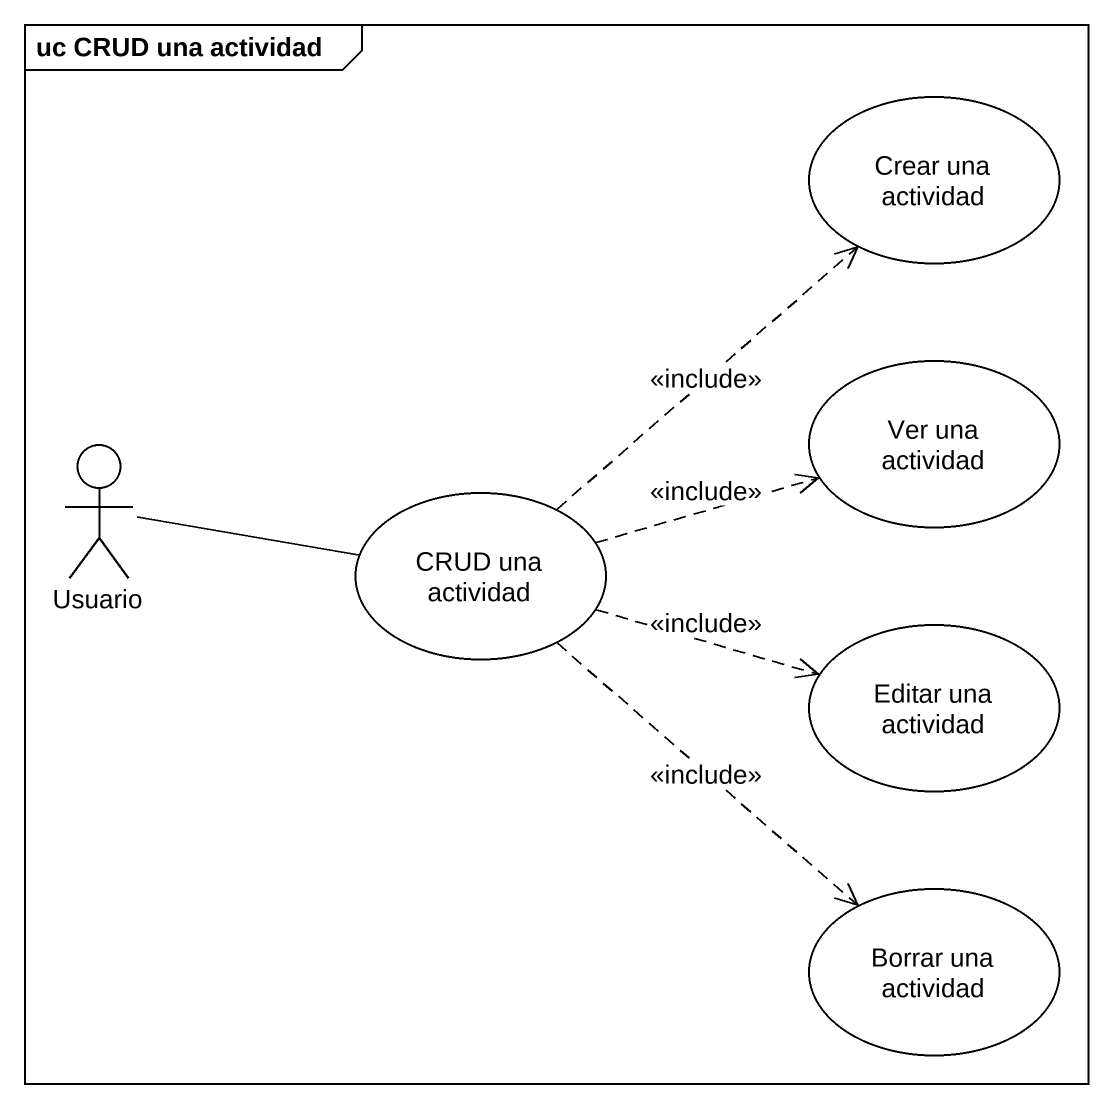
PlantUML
@startuml
mainframe uc CRUD una actividad
usecase "Crear una actividad" as Crear_una_actividad
usecase "Ver una actividad" as Ver_una_actividad
actor Usuario
usecase "CRUD una actividad" as CRUD_una_actividad
usecase "Editar una actividad" as Editar_una_actividad
usecase "Borrar una actividad" as Borrar_una_actividad
Usuario -right- CRUD_una_actividad
CRUD_una_actividad .up.> Crear_una_actividad : <<include>>
CRUD_una_actividad .right.> Ver_una_actividad : <<include>>
CRUD_una_actividad .right.> Editar_una_actividad : <<include>>
CRUD_una_actividad ..> Borrar_una_actividad : <<include>>
@enduml
